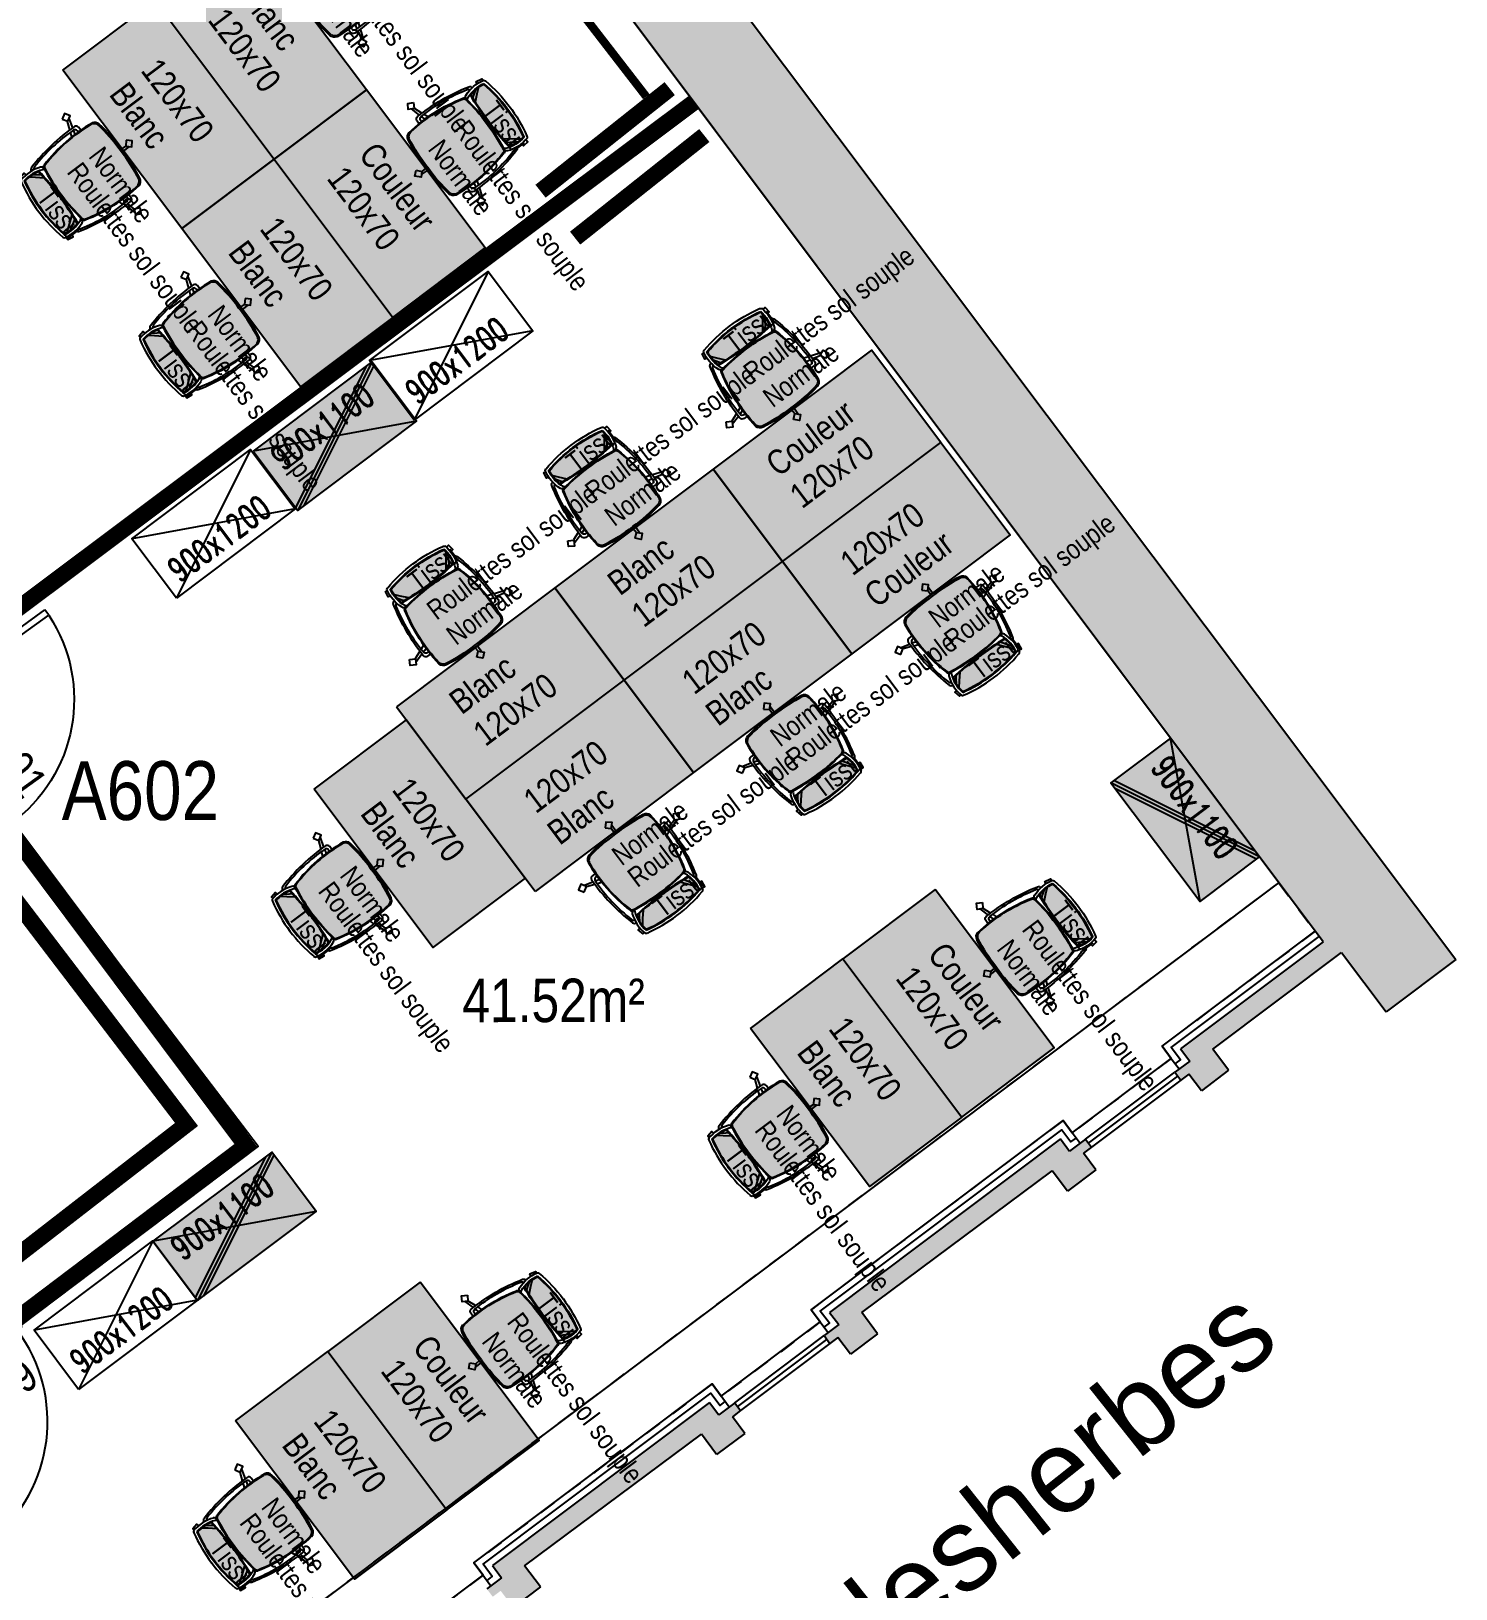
# Model space of a CAD drawing. Extents: x -28.5 to 23.1, y -8.3 to 57.2.
# Drawn here: x 5.88 to 14.52, y -0.54 to 8.9 of the extents above; entities that cross this region are included whole.
import ezdxf
from ezdxf.enums import TextEntityAlignment as Align

# ---------------------------------------------------------------- set-up
doc = ezdxf.new("R2010")
doc.units = 0
doc.header["$LTSCALE"] = 0.001
for name, pattern in [('CACHE', [0.375, 0.25, -0.125]), ('CONTINU', [0]), ('HIDDEN', [9.525, 6.35, -3.175])]:
    doc.linetypes.add(name, pattern=pattern)
for name, color, linetype in [('00-INF 180', 30, 'Continuous'), ('01-FAC_CHASSIS EXI', 4, 'Continuous'), ('01-STR_MACONNERIE_HACH', 252, 'Continuous'), ('02-ISOLATION', 6, 'ISOLATION'), ('A-Etiq_Mob', 7, 'Continuous'), ('A-Etiquettes', 7, 'Continuous'), ('A-legende', 7, 'Continuous'), ('A-MobilierAQ', 7, 'Continuous'), ('A-num pièce', 1, 'Continuous')]:
    doc.layers.add(name, color=color, linetype=linetype)
for name, color, linetype, true_color in [('A-cote', 7, 'Continuous', 0x425746), ('A-mobilier', 7, 'Continuous', 0x666666), ('A-MOQUETTE', 7, 'Continuous', 0xe5ecff), ('A-signalétique', 7, 'Continuous', 0x666666), ('A-vitré', 7, 'Continuous', 0x61becc), ('couleur siege', 1, 'Continuous', 0xff0000)]:
    doc.layers.add(name, color=color, linetype=linetype, true_color=true_color)
doc.layers.add('A-portes', color=7, linetype='Continuous', lineweight=25)
doc.styles.add('ARIAL', font='arial.ttf')
doc.styles.add('ROMAND', font='romand__.ttf', dxfattribs={"width": 0.7})
doc.styles.get("Standard").update_dxf_attribs({"font": 'ARIALN.TTF'})
doc.linetypes.add('ISOLATION', pattern='A,0.00254,-2.54,[134,ltypeshp.shx,S=2.54,R=0,X=-2.54,Y=0],-5.08,[134,ltypeshp.shx,S=2.54,R=180,X=2.54,Y=0],-2.54', length=10.16254)

# ---------------------------------------------------------------- blocks, each defined once
blk = doc.blocks.new('Poste127')
at = {"transparency": 33554582}
h = blk.add_hatch(color=256, dxfattribs=at)
h.dxf.hatch_style = 1
h.set_gradient(color1=(199, 200, 202), color2=(255, 246, 230), tint=1, name='CURVED')
h.paths.add_polyline_path([(0, 0.7), (0, 0), (1.2, 0), (1.2, 0.7)])
blk.add_lwpolyline([(0, 0.7), (0, 0), (1.2, 0), (1.2, 0.7)], close=True)
at = {"layer": 'A-Etiq_Mob'}
for tag, p in [('FINITION', (0.2839, 0.4213)), ('DIM', (0.2839, 0.1804))]:
    blk.add_attdef(tag, p, '', height=0.15, dxfattribs=at)
blk = doc.blocks.new('chaise')
at = {"layer": 'A-mobilier', "ltscale": 0.1, "true_color": 0xc7c8ca}
h = blk.add_hatch(color=9, dxfattribs=at)
h.dxf.hatch_style = 1
h.paths.add_polyline_path([(0.272, 0.456, 0.30076), (0.236, 0.489, 0.043342), (0.008, 0.509, 0.043342), (-0.219, 0.489, 0.300759), (-0.255, 0.456, 0.09791), (-0.223, 0.027, 0.292085), (-0.207, 0.013, 0.040929), (0.008, -0.005, 0.040929), (0.223, 0.013, 0.292085), (0.239, 0.027, 0.09791)])
h.paths.add_polyline_path([(0.159, -0.024, 0.015765), (0.008, -0.018, 0.016739), (-0.152, -0.025), (-0.19, -0.069), (-0.218, -0.103, 0.040824), (-0.213, -0.142, 0.054873), (0.008, -0.167, 0.054873), (0.23, -0.142, 0.02252), (0.233, -0.121), (0.219, -0.101)])
h.paths.add_polyline_path([(0.191, -0.026, 0.003373), (0.159, -0.024), (0.219, -0.101), (0.233, -0.121, 0.02535), (0.235, -0.097)])
h.paths.add_polyline_path([(0.226, -0.03, 0.0036), (0.191, -0.026), (0.235, -0.097, 0.0714)])
h.paths.add_polyline_path([(-0.152, -0.025, 0.003505), (-0.185, -0.027), (-0.196, -0.043), (-0.217, -0.075, 0.030269), (-0.218, -0.103), (-0.19, -0.069)])
h.paths.add_polyline_path([(-0.185, -0.027, 0.002494), (-0.209, -0.03, 0.048116), (-0.217, -0.075), (-0.196, -0.043)], flags=17)
at = {"layer": 'A-mobilier'}
for p, q in [((0.004, 0.509), (0.006, 0.543)), ((0.022, 0.558), (0.023, 0.509)), ((-0.374, 0.349), (-0.308, 0.33)), ((-0.308, 0.308), (-0.363, 0.33)), ((-0.292, 0.326), (-0.283, 0.323)), ((-0.262, 0.365), (-0.287, 0.365)), ((-0.263, 0.345), (-0.272, 0.345)), ((0.279, 0.365), (0.303, 0.365)), ((0.279, 0.345), (0.288, 0.345)), ((0.279, 0.31), (0.309, 0.317)), ((0.324, 0.32), (0.378, 0.334)), ((0.398, 0.325), (0.324, 0.298)), ((0.309, 0.293), (0.279, 0.282)), ((-0.242, -0.066), (-0.241, -0.066)), ((-0.19, -0.069), (-0.219, -0.105)), ((-0.217, -0.075), (-0.196, -0.043)), ((0.233, -0.121), (0.219, -0.101)), ((0.258, -0.066), (0.257, -0.066))]:
    blk.add_line(p, q, dxfattribs=at)
at = {"layer": 'A-mobilier', "linetype": 'HIDDEN'}
for p, q in [((-0.283, 0.323), (-0.263, 0.317)), ((-0.263, 0.29), (-0.293, 0.302)), ((-0.196, -0.043), (-0.185, -0.027)), ((-0.152, -0.025), (-0.19, -0.069)), ((0.219, -0.101), (0.159, -0.024)), ((0.191, -0.026), (0.235, -0.097))]:
    blk.add_line(p, q, dxfattribs=at)
at = {"layer": 'A-mobilier'}
for points in [[(-0.024, 0.57), (0.006, 0.543), (0.034, 0.572), (0.003, 0.6)], [(-0.398, 0.31), (-0.363, 0.331), (-0.383, 0.366), (-0.418, 0.345)], [(0.395, 0.371), (0.378, 0.334), (0.415, 0.317), (0.432, 0.354)]]:
    blk.add_lwpolyline(points, close=True, dxfattribs=at)
for points in [[(-0.243, -0.109), (-0.259, -0.113), (-0.25, -0.153), (-0.237, -0.15)], [(0.255, -0.145), (0.275, -0.147), (0.28, -0.107), (0.259, -0.105)]]:
    blk.add_lwpolyline(points, dxfattribs=at)
for centre, radius, start, end in [((0.845, 0.323), 1.108, 173.1278, 195.4958), ((0.845, 0.323), 1.103, 173.7387, 195.3268), ((-0.212, 0.445), 0.0447, 99.9272, 166.8835), ((-0.203, 0.434), 0.0495, 115.9014, 169.3298), ((-0.019, -0.687), 1.184, 88.7046, 100.0235), ((0.008, -0.811), 1.32, 90, 99.927), ((0.008, -0.811), 1.32, 80.073, 90), ((0.035, -0.687), 1.184, 79.9765, 91.2954), ((-0.829, 0.323), 1.103, 344.6732, 6.2613), ((0.228, 0.445), 0.0447, 13.1165, 80.0728), ((-0.829, 0.323), 1.108, 344.5042, 6.8722), ((0.219, 0.434), 0.0495, 10.6702, 64.0986), ((1.039, 0.304), 1.347, 178.2197, 195.2822), ((-0.287, 0.345), 0.02, 90, 178.2197), ((0.842, 0.272), 1.135, 177.2781, 195.5028), ((-0.272, 0.325), 0.02, 90, 177.2781), ((-0.826, 0.272), 1.135, 344.4972, 2.7219), ((-1.023, 0.304), 1.347, 344.7178, 1.7803), ((0.288, 0.325), 0.02, 2.7219, 90), ((0.303, 0.345), 0.02, 1.7803, 90), ((-0.207, -0.008), 0.02, 80.7555, 159.0187), ((-0.204, 0.032), 0.02, 195.4958, 260.6251), ((0.02, -0.095), 0.243, 156.8702, 192.2258), ((-0.2, 0.037), 0.02, 195.3268, 260.7665), ((0.008, 1.315), 1.32, 260.6251, 270), ((-0.186, -0.008), 0.02, 114.7785, 159.0187), ((0.008, 1.315), 1.315, 260.7665, 270), ((0.008, 1.315), 1.315, 270, 279.2335), ((0.008, 1.315), 1.32, 270, 279.3749), ((0.202, -0.008), 0.02, 20.9813, 65.2215), ((0.216, 0.037), 0.02, 279.2335, 344.6732), ((0.223, -0.008), 0.02, 20.9813, 99.2445), ((-0.003, -0.095), 0.243, 347.7742, 23.1298), ((0.22, 0.032), 0.02, 279.3749, 344.5042), ((-0.241, -0.046), 0.02, 195.2822, 270), ((-0.233, -0.026), 0.02, 195.5028, 252.7294), ((0.02, -0.095), 0.263, 159.0187, 193.9621), ((0.02, -0.095), 0.238, 164.1556, 191.4603), ((0.031, -2.412), 2.399, 90.5363, 95.8288), ((0.031, -2.412), 2.394, 90.5374, 95.7482), ((-0.014, -2.412), 2.399, 84.1712, 89.4637), ((-0.014, -2.412), 2.394, 84.2518, 89.4626), ((-0.003, -0.095), 0.238, 348.5397, 15.8444), ((-0.003, -0.095), 0.263, 346.0379, 20.9813), ((0.249, -0.026), 0.02, 287.2706, 344.4972), ((0.257, -0.046), 0.02, 270, 344.7178), ((-0.22, -0.145), 0.02, 218.589, 257.0335), ((0.01, 0.853), 1.044, 257.0335, 269.9004), ((0.01, 0.853), 1.024, 257.1546, 269.8984), ((0.01, 0.853), 1.019, 257.3346, 269.8979), ((0.006, 0.853), 1.019, 270.1021, 282.6654), ((0.006, 0.853), 1.024, 270.1016, 282.8454), ((0.006, 0.853), 1.044, 270.0996, 282.9665), ((0.236, -0.145), 0.02, 282.9665, 321.411)]:
    blk.add_arc(centre, radius, start, end, dxfattribs=at)
blk = doc.blocks.new('SiègeT1')
at = {"layer": 'couleur siege', "true_color": 0x8a6689}
for points in [[(-0.1936, 0.2235), (-0.0769, 0.2096), (0.0385, 0.2124), (0.1553, 0.2166), (0.1984, 0.2222), (0.2025, 0.2444), (0.2039, 0.282), (0.2012, 0.321), (0.1233, 0.3376), (0.0385, 0.3432), (-0.0227, 0.3446), (-0.0977, 0.3376), (-0.1492, 0.3307), (-0.1964, 0.3223), (-0.202, 0.3001), (-0.2006, 0.2653)], [(-0.2076, -0.2358), (-0.225, -0.2195), (-0.2335, -0.1968), (-0.2363, -0.14), (-0.2381, -0.076), (-0.2337, -0.0116), (-0.2278, 0.0448), (-0.218, 0.1023), (-0.2107, 0.1321), (-0.2013, 0.169), (-0.1966, 0.1769), (-0.184, 0.18), (-0.1205, 0.1883), (-0.0494, 0.1934), (0.0091, 0.1953), (0.0767, 0.1926), (0.1322, 0.1879), (0.1685, 0.1829), (0.1909, 0.1794), (0.1994, 0.1771), (0.2037, 0.1728), (0.2071, 0.1636), (0.2187, 0.1148), (0.2315, 0.0452), (0.2373, -0.0047), (0.2408, -0.0627), (0.2412, -0.1049), (0.2396, -0.159), (0.2364, -0.1973), (0.2345, -0.2097), (0.2289, -0.2196), (0.2221, -0.2289), (0.2135, -0.2344), (0.2067, -0.2363), (0.1752, -0.2419), (0.1139, -0.248), (0.0509, -0.2511), (-0.0505, -0.2518), (-0.1259, -0.2474), (-0.1911, -0.2375)]]:
    blk.add_hatch(color=8, dxfattribs=at).paths.add_polyline_path(points)
at = {"extrusion": (0, 0, -1), "xscale": 0.8999999999999986, "yscale": 0.8999999999999986, "zscale": -0.9, "rotation": 180}
blk.add_blockref('chaise', (0.0055, 0.195), dxfattribs=at)
at = {"layer": 'A-Etiq_Mob', "style": 'ROMAND', "width": 0.7}
for tag, p in [('FINITION', (-0.0791, 0.1775)), ('PIETEMENT', (-0.0914, -0.031)), ('ASSISE', (-0.0883, -0.2242)), ('COULEUR', (-0.1036, -0.4236))]:
    blk.add_attdef(tag, p, '', height=0.15, dxfattribs=at)
blk = doc.blocks.new('Poste127Couleur')
at = {"transparency": 33554582}
h = blk.add_hatch(color=256, dxfattribs=at)
h.dxf.hatch_style = 1
h.set_gradient(color1=(169, 83, 160), color2=(255, 246, 230), tint=1, name='CURVED')
h.paths.add_polyline_path([(0, 0.7029), (0, 0.0029), (1.2, 0.0029), (1.2, 0.7029)])
blk.add_lwpolyline([(0, 0.7), (0, 0), (1.2, 0), (1.2, 0.7)], close=True)
at = {"layer": 'A-Etiq_Mob'}
for tag, p in [('STRATIFIE', (0.2839, 0.4213)), ('DIM', (0.2839, 0.1804))]:
    blk.add_attdef(tag, p, '', height=0.15, dxfattribs=at)
blk = doc.blocks.new('Xref-R6-2018-11')
at = {"layer": '01-STR_MACONNERIE_HACH'}
h = blk.add_hatch(color=256, dxfattribs=at)
h.dxf.hatch_style = 1
h.paths.add_polyline_path([(-9.8643, 5.7706), (-9.7536, 5.7699), (-9.753, 5.8594), (-9.8075, 5.8598), (-9.8067, 5.9869), (-9.9482, 5.9878), (-9.9493, 5.8062), (-10.9104, 5.8123), (-10.9092, 5.994), (-11.0507, 5.9949), (-11.0516, 5.8677), (-11.106, 5.8681), (-11.1066, 5.7786), (-10.9959, 5.7778), (-10.9969, 5.6239), (-9.8653, 5.6166)])
h.paths.add_polyline_path([(-6.9147, 5.7517), (-6.804, 5.751), (-6.8034, 5.8406), (-6.8578, 5.8409), (-6.857, 5.9681), (-6.9985, 5.969), (-6.9997, 5.7873), (-8.6097, 5.7976), (-8.6086, 5.9793), (-8.7501, 5.9802), (-8.7509, 5.853), (-8.8053, 5.8534), (-8.8059, 5.7638), (-8.6952, 5.7631), (-8.6962, 5.6092), (-6.9156, 5.5978)])
h.paths.add_polyline_path([(-3.9659, 5.7329), (-3.8552, 5.7322), (-3.8546, 5.8217), (-3.9091, 5.822), (-3.9083, 5.9492), (-4.0498, 5.9501), (-4.0509, 5.7684), (-5.6601, 5.7787), (-5.6589, 5.9604), (-5.8004, 5.9613), (-5.8012, 5.8342), (-5.8557, 5.8345), (-5.8562, 5.745), (-5.7455, 5.7443), (-5.7465, 5.5903), (-3.9669, 5.5789)])
h.paths.add_polyline_path([(-1.6482, 5.7181), (-1.5375, 5.7174), (-1.5369, 5.8069), (-1.5914, 5.8072), (-1.5906, 5.9344), (-1.7321, 5.9353), (-1.7332, 5.7536), (-2.7113, 5.7599), (-2.7101, 5.9415), (-2.8516, 5.9424), (-2.8524, 5.8153), (-2.9069, 5.8156), (-2.9075, 5.7261), (-2.7968, 5.7254), (-2.7977, 5.5714), (-1.6492, 5.5641)])
h.paths.add_polyline_path([(9.2888, 6.0529), (16.4345, -3.4859), (15.5709, -4.1345), (15.6266, -4.2087), (15.5373, -4.2758), (15.5733, -4.3238), (15.6214, -4.2877), (15.6971, -4.3885), (15.8624, -4.2644), (15.7658, -4.1358), (16.5463, -3.5497), (16.8176, -3.9109), (17.2396, -3.5939), (16.9954, -3.2687), (9.4522, 6.7755), (8.1868, 5.8175), (8.0942, 5.9399), (7.9095, 5.8001), (7.9901, 5.6937), (7.8811, 5.6092), (7.9802, 5.4784), (8.1947, 5.6446), (8.3968, 5.3776)])
h.paths.add_polyline_path([(14.7939, -4.8738), (14.8866, -4.9972), (15.0583, -4.8682), (14.9826, -4.7674), (15.0321, -4.7303), (14.996, -4.6823), (14.899, -4.7552), (14.8432, -4.6809), (13.4437, -5.732), (13.4995, -5.8062), (13.4101, -5.8733), (13.4461, -5.9213), (13.4943, -5.8852), (13.57, -5.986), (13.7352, -5.8619), (13.6386, -5.7333)])
h.paths.add_polyline_path([(12.9312, -6.4657), (12.8555, -6.3649), (12.9049, -6.3278), (12.8689, -6.2798), (12.7718, -6.3527), (12.7161, -6.2784), (11.3999, -7.2668), (11.4557, -7.3411), (11.3663, -7.4082), (11.4024, -7.4562), (11.4505, -7.42), (11.5262, -7.5208), (11.6914, -7.3968), (11.5949, -7.2682), (12.6668, -6.4713), (12.7594, -6.5947)])
h.paths.add_polyline_path([(10.8117, -7.8998), (10.8611, -7.8626), (10.8251, -7.8147), (10.728, -7.8875), (10.6723, -7.8133), (9.4127, -8.7592), (9.4685, -8.8335), (9.3791, -8.9006), (9.4151, -8.9486), (9.4633, -8.9124), (9.539, -9.0132), (9.7042, -8.8891), (9.6077, -8.7606), (10.623, -8.0062), (10.7157, -8.1296), (10.8874, -8.0006)])
h.paths.add_polyline_path([(8.8245, -9.3922), (8.8739, -9.355), (8.8379, -9.3071), (8.7408, -9.3799), (8.6851, -9.3057), (7.4576, -10.2275), (7.5133, -10.3018), (7.424, -10.3689), (7.46, -10.4169), (7.5081, -10.3807), (7.5839, -10.4815), (7.7491, -10.3575), (7.6525, -10.2289), (8.6358, -9.4986), (8.7285, -9.6219), (8.9002, -9.493)])
h.paths.add_polyline_path([(6.8693, -10.8605), (6.9188, -10.8233), (6.8827, -10.7754), (6.7857, -10.8482), (6.7299, -10.774), (5.909, -11.3905), (5.9648, -11.4647), (5.8754, -11.5319), (5.9115, -11.5798), (5.9596, -11.5437), (6.0353, -11.6445), (6.2005, -11.5204), (6.104, -11.3918), (6.6806, -10.9669), (6.7733, -11.0903), (6.945, -10.9613)])
h.paths.add_polyline_path([(5.3208, -12.0234), (5.3702, -11.9863), (5.3342, -11.9383), (5.2372, -12.0112), (5.1814, -11.9369), (4.7519, -12.2595), (4.3293, -12.2541), (4.3287, -12.3016), (4.2169, -12.3002), (4.2161, -12.3602), (4.2763, -12.3609), (4.2747, -12.487), (4.4814, -12.4896), (4.4834, -12.3288), (4.8607, -12.3337), (5.1321, -12.1298), (5.2248, -12.2532), (5.3965, -12.1242)])
h.paths.add_polyline_path([(3.4775, -12.3507), (3.5393, -12.3515), (3.5401, -12.2915), (3.4188, -12.29), (3.4194, -12.2425), (2.2915, -12.2281), (2.2909, -12.2756), (2.1791, -12.2742), (2.1784, -12.3342), (2.2386, -12.3349), (2.237, -12.461), (2.4436, -12.4636), (2.4456, -12.3028), (3.2631, -12.3198), (3.2612, -12.4741), (3.4759, -12.4768)])
h.paths.add_polyline_path([(1.3816, -12.2165), (-0.924, -12.1871), (-0.9246, -12.2346), (-1.0364, -12.2331), (-1.0372, -12.2931), (-0.977, -12.2939), (-0.9786, -12.42), (-0.772, -12.4226), (-0.7699, -12.2618), (1.2254, -12.2938), (1.2234, -12.4481), (1.4381, -12.4508), (1.4397, -12.3247), (1.5016, -12.3255), (1.5023, -12.2655), (1.381, -12.264)])
h.paths.add_polyline_path([(-1.7132, -12.2245), (-1.8346, -12.223), (-1.834, -12.1755), (-3.2263, -12.1577), (-3.2269, -12.2052), (-3.3387, -12.2038), (-3.3394, -12.2638), (-3.2793, -12.2645), (-3.2809, -12.3906), (-3.0742, -12.3932), (-3.0722, -12.2324), (-1.9902, -12.2528), (-1.9922, -12.407), (-1.7774, -12.4098), (-1.7758, -12.2837), (-1.714, -12.2845)])
h.paths.add_polyline_path([(-4.0155, -12.1951), (-4.1368, -12.1936), (-4.1362, -12.1461), (-6.2346, -12.1193), (-6.2352, -12.1668), (-6.347, -12.1654), (-6.3477, -12.2254), (-6.2875, -12.2261), (-6.2892, -12.3522), (-6.0825, -12.3549), (-6.0805, -12.1941), (-4.2925, -12.2234), (-4.2944, -12.3777), (-4.0797, -12.3804), (-4.0781, -12.2543), (-4.0163, -12.2551)])
h.paths.add_polyline_path([(-7.1445, -12.1077), (-9.19, -12.0816), (-9.1906, -12.1291), (-9.3024, -12.1277), (-9.3032, -12.1877), (-9.243, -12.1884), (-9.2446, -12.3145), (-9.038, -12.3171), (-9.0359, -12.1564), (-7.3008, -12.185), (-7.3027, -12.3393), (-7.088, -12.342), (-7.0864, -12.216), (-7.0245, -12.2167), (-7.0238, -12.1567), (-7.1451, -12.1552)])
h.paths.add_polyline_path([(-10.0418, -12.1782), (-9.98, -12.179), (-9.9792, -12.119), (-10.1006, -12.1175), (-10.1, -12.07), (-11.5038, -12.0521), (-11.5044, -12.0996), (-11.6161, -12.0982), (-11.6169, -12.1582), (-11.5567, -12.1589), (-11.5583, -12.285), (-11.3517, -12.2876), (-11.3496, -12.1268), (-10.2562, -12.1473), (-10.2582, -12.3016), (-10.0434, -12.3043)])
h.paths.add_polyline_path([(2.6936, 4.7692), (2.8486, 4.8773), (2.0933, 5.9491), (0.4835, 5.9594), (0.4822, 5.7394), (-0.3936, 5.745), (-0.3924, 5.9267), (-0.5339, 5.9276), (-0.5347, 5.8005), (-0.5892, 5.8008), (-0.5898, 5.7113), (-0.4791, 5.7106), (-0.48, 5.5566), (0.6701, 5.5493), (0.6714, 5.7693), (1.9949, 5.7608)])
h.paths.add_polyline_path([(3.7184, 3.643), (3.5639, 3.5342), (4.011, 2.8998), (4.6629, 2.8061), (4.6629, 2.8077), (4.9461, 2.7655), (5.6911, 3.3294), (5.5121, 3.5658), (5.7804, 3.7737), (5.6799, 3.9034), (5.6056, 3.8458), (5.5045, 3.9794), (5.3103, 3.8324), (5.4029, 3.7101), (4.4904, 3.0193), (4.1189, 3.0748)])
h.paths.add_polyline_path([(-13.0354, -4.4062), (-13.5351, -4.4062), (-13.5351, -3.4062), (-13.0165, -3.4062), (-12.8476, 5.6357), (-12.166, 5.6314), (-12.165, 5.7853), (-12.0543, 5.7846), (-12.0537, 5.8741), (-12.1082, 5.8745), (-12.1074, 6.0016), (-12.2489, 6.0025), (-12.25, 5.8209), (-13.4315, 5.8284), (-13.7663, -12.1025), (-12.5699, -12.1178), (-12.5719, -12.2721), (-12.3571, -12.2748), (-12.3555, -12.1487), (-12.2937, -12.1495), (-12.2929, -12.0895), (-12.4143, -12.088), (-12.4137, -12.0405), (-13.1775, -12.0308), (-13.0356, -4.4288)])
h.paths.add_polyline_path([(-13.5351, -4.4062), (-13.5351, -3.4062)], flags=16)
for p, q in [((9.4522, 6.7755), (16.9954, -3.2687)), ((16.4345, -3.4859), (9.2888, 6.0529)), ((16.9954, -3.2687), (17.2396, -3.5939)), ((16.4345, -3.4859), (15.5709, -4.1345)), ((15.7658, -4.1358), (16.5463, -3.5497)), ((16.5463, -3.5497), (16.8176, -3.9109)), ((17.2396, -3.5939), (16.8176, -3.9109)), ((15.8624, -4.2644), (15.7658, -4.1358)), ((15.6266, -4.2087), (15.5373, -4.2758)), ((15.6214, -4.2877), (15.5733, -4.3238)), ((15.8624, -4.2644), (15.6971, -4.3885)), ((14.8432, -4.6809), (13.4437, -5.732)), ((14.996, -4.6823), (14.899, -4.7552)), ((15.0321, -4.7303), (14.9826, -4.7674)), ((15.0583, -4.8682), (14.8866, -4.9972)), ((13.4995, -5.8062), (13.4101, -5.8733)), ((13.4943, -5.8852), (13.4461, -5.9213)), ((13.7352, -5.8619), (13.57, -5.986)), ((12.7161, -6.2784), (11.3999, -7.2668)), ((12.8689, -6.2798), (12.7718, -6.3527)), ((12.9049, -6.3278), (12.8555, -6.3649)), ((12.9312, -6.4657), (12.7594, -6.5947)), ((11.4557, -7.3411), (11.3663, -7.4082)), ((11.6914, -7.3968), (11.5262, -7.5208))]:
    blk.add_line(p, q)
for points in [[(15.5709, -4.1345), (15.6266, -4.2087)], [(15.5373, -4.2758), (15.5733, -4.3238)], [(15.6971, -4.3885), (15.6214, -4.2877)], [(14.8432, -4.6809), (14.899, -4.7552)], [(14.996, -4.6823), (15.0321, -4.7303)], [(15.0583, -4.8682), (14.9826, -4.7674)], [(13.6386, -5.7333), (14.7939, -4.8738)], [(14.8866, -4.9972), (14.7939, -4.8738)], [(13.4437, -5.732), (13.4995, -5.8062)], [(13.7352, -5.8619), (13.6386, -5.7333)], [(13.4101, -5.8733), (13.4461, -5.9213)], [(13.57, -5.986), (13.4943, -5.8852)], [(12.7161, -6.2784), (12.7718, -6.3527)], [(12.8689, -6.2798), (12.9049, -6.3278)], [(12.9312, -6.4657), (12.8555, -6.3649)], [(11.5949, -7.2682), (12.6668, -6.4713)], [(12.7594, -6.5947), (12.6668, -6.4713)], [(11.3999, -7.2668), (11.4557, -7.3411)], [(11.6914, -7.3968), (11.5949, -7.2682)]]:
    blk.add_lwpolyline(points)
at = {"layer": '00-INF 180', "linetype": 'CACHE', "ltscale": 0.5}
blk.add_lwpolyline([(4.6051, -11.8102), (16.1662, -3.1279), (16.3865, -3.4219), (15.4589, -4.1185), (15.5146, -4.1928), (14.9149, -4.6432), (14.8592, -4.5689), (13.3317, -5.716), (13.3875, -5.7903), (12.7877, -6.2407), (12.732, -6.1664), (11.2879, -7.2509), (11.3437, -7.3252), (10.744, -7.7755)], dxfattribs=at)
at = {"layer": '01-FAC_CHASSIS EXI', "linetype": 'CONTINU'}
for p, q in [((15.014, -4.7063), (15.5553, -4.2998)), ((12.8869, -6.3038), (13.4281, -5.8973))]:
    blk.add_line(p, q, dxfattribs=at)
at = {"layer": '01-FAC_CHASSIS EXI'}
for points in [[(14.996, -4.6823), (15.5373, -4.2758)], [(15.5733, -4.3238), (15.0321, -4.7303)], [(12.8689, -6.2798), (13.4101, -5.8733)], [(13.4461, -5.9213), (12.9049, -6.3278)]]:
    blk.add_lwpolyline(points, dxfattribs=at)
at = {"layer": '02-ISOLATION'}
blk.add_lwpolyline([(10.744, -7.7755), (11.3437, -7.3252), (11.2879, -7.2509), (12.732, -6.1664), (12.7877, -6.2407), (13.3875, -5.7903), (13.3317, -5.716), (14.8592, -4.5689), (14.9149, -4.6432), (15.5146, -4.1928), (15.4589, -4.1185), (16.3864, -3.4219)], dxfattribs=at)
at = {"layer": '02-ISOLATION', "linetype": 'ISOLATION', "ltscale": 0.004}
for points in [[(15.5386, -4.2248), (15.5706, -4.2008), (15.5149, -4.1265), (16.4104, -3.4539)], [(13.4115, -5.8223), (13.4435, -5.7983), (13.3877, -5.724), (14.8512, -4.6249), (14.907, -4.6992), (14.9389, -4.6752)], [(11.3677, -7.3571), (11.3997, -7.3331), (11.3439, -7.2589), (12.724, -6.2224), (12.7798, -6.2967), (12.8118, -6.2727)]]:
    blk.add_lwpolyline(points, dxfattribs=at)
at = {"layer": '02-ISOLATION', "linetype": 'CONTINU'}
for points in [[(15.5069, -4.1825), (15.5627, -4.2568)], [(14.9072, -4.6329), (14.963, -4.7071)], [(13.3797, -5.78), (13.4355, -5.8543)], [(12.78, -6.2304), (12.8358, -6.3046)], [(11.336, -7.3149), (11.3917, -7.3891)]]:
    blk.add_lwpolyline(points, dxfattribs=at)
at = {"style": 'ARIAL'}
blk.add_text('Côté Boulevard Malesherbes', height=0.5, rotation=38.44293, dxfattribs=at).set_placement((9.1355, -11.5322))
blk = doc.blocks.new('armoire90Réhausse')
at = {"true_color": 0xfdedc9}
h = blk.add_hatch(color=254, dxfattribs=at)
h.dxf.hatch_style = 1
h.paths.add_polyline_path([(0, 0.45), (0, 0), (0.9, 0), (0.9, 0.45)])
blk.add_lwpolyline([(0, 0.45), (0, 0), (0.9, 0), (0.9, 0.45)], close=True)
for points in [[(0.9, 0), (0, 0.45)], [(0.9, 0.45), (0, 0)], [(0.8553, 0.45), (0, 0.0224)], [(0.9, 0.4276), (0.0447, 0)]]:
    blk.add_lwpolyline(points)
at = {"layer": 'A-Etiq_Mob', "style": 'ROMAND', "width": 0.7}
for tag, p in [('DIMENSION', (0.0684, 0.2418)), ('FINITION', (0.0684, 0.0013)), ('PORTES', (0.0684, -0.2391))]:
    blk.add_attdef(tag, p, '', height=0.15, dxfattribs=at)
blk = doc.blocks.new('armoire90')
blk.add_lwpolyline([(0, 0.45), (0, 0), (0.9, 0), (0.9, 0.45)], close=True)
for points in [[(0.9, 0), (0, 0.45)], [(0.9, 0.45), (0, 0)]]:
    blk.add_lwpolyline(points)
at = {"layer": 'A-Etiq_Mob', "style": 'ROMAND', "width": 0.7}
for tag, p in [('DIMENSION', (0.0684, 0.2418)), ('FINITION', (0.0684, 0.0013)), ('PORTES', (0.0684, -0.2391))]:
    blk.add_attdef(tag, p, '', height=0.15, dxfattribs=at)
blk = doc.blocks.new('P_93100')
for p, q in [((0.425, 0.93), (0.465, 0.93)), ((0.425, 0), (0.425, 0.93)), ((0.465, 0), (0.465, 0.93)), ((-0.5, -0.1), (-0.5, 0)), ((-0.5, 0), (-0.465, 0)), ((-0.465, 0), (-0.465, -0.04)), ((0.425, 0), (0.465, 0)), ((0.465, 0), (0.465, -0.04)), ((0.5, 0), (0.465, 0)), ((0.5, -0.1), (0.5, 0)), ((-0.465, -0.04), (-0.45, -0.04)), ((-0.45, -0.04), (-0.45, -0.1)), ((0.465, -0.04), (0.45, -0.04)), ((0.45, -0.04), (0.45, -0.1)), ((-0.45, -0.1), (-0.5, -0.1)), ((0.45, -0.1), (0.5, -0.1))]:
    blk.add_line(p, q)
blk.add_arc((0.465, 0), 0.9309, 92.46282, 180)
at = {"ltscale": 6}
blk.add_attdef('N°', (-0.3934, 0.1452), '', height=0.1992, dxfattribs=at)
at = {"layer": 'A-Etiquettes', "ltscale": 6}
for tag, p in [('NATURE/DIM', (-0.3934, -0.1104)), ('FINITION', (-0.3934, -0.366)), ('FERMETURE', (-0.3934, -0.6217)), ('FP:', (-0.3934, -0.8773))]:
    blk.add_attdef(tag, p, '', height=0.1992, dxfattribs=at)

msp = doc.modelspace()

# ---------------------------------------------------------------- linework, layer by layer
at = {"ltscale": 0.01}
msp.add_lwpolyline([(-15.8935, -4.7143), (1.8807, -4.9411), (13.4417, 3.7412), (6.8475, 12.544), (5.9502, 11.8647), (5.7194, 12.182), (5.6574, 12.134), (5.4524, 12.3986), (2.8993, 10.4202), (3.0788, 10.183), (3.015, 10.1347), (3.2518, 9.822), (2.5348, 9.2793), (1.8404, 9.3789), (1.84, 9.2222), (1.0225, 9.3406), (0.5766, 9.9734), (0.3454, 9.8104), (-0.7548, 11.3717)], dxfattribs=at)
at = {"layer": 'A-Etiquettes', "color": 82, "true_color": 0x4cdb0f, "const_width": 0.1}
for points in [[(8.9677, 7.9332), (9.7507, 8.5553)], [(9.1773, 7.6489), (9.9603, 8.271)]]:
    msp.add_lwpolyline(points, dxfattribs=at)
at = {"layer": 'A-legende', "color": 205, "linetype": 'CACHE', "ltscale": 1000, "true_color": 0x8546b9, "const_width": 0.05}
msp.add_lwpolyline([(6.5977, 12.4022), (9.6085, 8.5066)], dxfattribs=at)
at = {"layer": 'A-MOQUETTE', "ltscale": 0.01}
for points in [[(8.0196, -0.9064), (8.6193, -0.456), (8.5635, -0.3818), (10.0076, 0.7027), (10.0634, 0.6285), (10.6631, 1.0788), (10.6073, 1.1531), (12.1348, 2.3002), (12.1905, 2.226), (12.7902, 2.6763), (12.7345, 2.7506), (13.662, 3.4472), (6.6123, 12.858)], [(2.4142, 9.6796), (2.4142, 8.5475), (5.2726, 4.76), (5.2722, 4.7442), (7.2553, 2.1441), (3.1392, -0.9611)]]:
    msp.add_lwpolyline(points, dxfattribs=at)
at = {"layer": 'A-signalétique', "color": 1, "linetype": 'CACHE', "ltscale": 2000, "true_color": 0xff0000, "const_width": 0.1}
msp.add_lwpolyline([(2.1933, 8.3448), (6.8221, 2.276), (3.0654, -0.636), (-10.9458, -0.636)], dxfattribs=at)
at = {"layer": 'A-vitré', "const_width": 0.1}
for points in [[(5.0783, 4.8624), (9.8986, 8.4734)], [(5.7902, 1.095), (7.182, 2.1474), (5.749, 4.065)]]:
    msp.add_lwpolyline(points, dxfattribs=at)

# ---------------------------------------------------------------- block references
at = {"ltscale": 0.01}
msp.add_blockref('Xref-R6-2018-11', (-2.7244, 6.8691), dxfattribs=at)
at = {"layer": 'A-mobilier'}
ref = msp.add_blockref('SiègeT1', (7.7634, 9.1894), dxfattribs=dict(at, rotation=306.9064557659437))
ref.add_attrib('FINITION', 'Tissu', dxfattribs={"layer": 'A-Etiq_Mob', "height": 0.12, "rotation": 306.90646}).set_placement((7.8578, 9.3593), align=Align.BOTTOM_LEFT)
ref.add_attrib('ASSISE', 'Normale', dxfattribs={"layer": 'A-Etiq_Mob', "height": 0.12, "rotation": 306.90646}).set_placement((7.5311, 9.1254), align=Align.BOTTOM_LEFT)
ref.add_attrib('PIETEMENT', 'Roulettes sol souple', dxfattribs={"layer": 'A-Etiq_Mob', "height": 0.12, "rotation": 306.90646}).set_placement((7.6837, 9.2439), align=Align.BOTTOM_LEFT)
at = {"layer": 'A-mobilier', "ltscale": 0.1}
ref = msp.add_blockref('Poste127', (6.632, 9.0878), dxfattribs=dict(at, rotation=306.9064557659437))
ref.add_attrib('STRATIFIE', 'Blanc', (7.1394, 9.1138), dxfattribs={"layer": 'A-Etiq_Mob', "ltscale": 0.1, "height": 0.15, "rotation": 306.90646})
ref.add_attrib('DIM', '120x70', (6.9467, 8.9691), dxfattribs={"layer": 'A-Etiq_Mob', "ltscale": 0.1, "height": 0.15, "rotation": 306.90646})
ref = msp.add_blockref('Poste127', (6.632, 9.0878), dxfattribs=dict(at, xscale=-1, rotation=126.9064557659437))
ref.add_attrib('STRATIFIE', 'Blanc', (6.3476, 8.5192), dxfattribs={"layer": 'A-Etiq_Mob', "ltscale": 0.1, "height": 0.15, "rotation": 306.90646})
ref.add_attrib('DIM', '120x70', (6.5399, 8.6636), dxfattribs={"layer": 'A-Etiq_Mob', "ltscale": 0.1, "height": 0.15, "rotation": 306.90646})
at = {"layer": 'A-mobilier'}
ref = msp.add_blockref('SiègeT1', (8.484, 8.2299), dxfattribs=dict(at, rotation=306.9064557659437))
ref.add_attrib('FINITION', 'Tissu', dxfattribs={"layer": 'A-Etiq_Mob', "height": 0.12, "rotation": 306.90646}).set_placement((8.5784, 8.3997), align=Align.BOTTOM_LEFT)
ref.add_attrib('ASSISE', 'Normale', dxfattribs={"layer": 'A-Etiq_Mob', "height": 0.12, "rotation": 306.90646}).set_placement((8.2517, 8.1658), align=Align.BOTTOM_LEFT)
ref.add_attrib('PIETEMENT', 'Roulettes sol souple', dxfattribs={"layer": 'A-Etiq_Mob', "height": 0.12, "rotation": 306.90646}).set_placement((8.4044, 8.2843), align=Align.BOTTOM_LEFT)
ref = msp.add_blockref('SiègeT1', (6.219, 8.0296), dxfattribs=dict(at, xscale=-1, rotation=126.9064557659437))
ref.add_attrib('FINITION', 'Tissu', dxfattribs={"layer": 'A-Etiq_Mob', "height": 0.12, "rotation": 306.90646}).set_placement((5.8788, 7.873), align=Align.BOTTOM_LEFT)
ref.add_attrib('ASSISE', 'Normale', dxfattribs={"layer": 'A-Etiq_Mob', "height": 0.12, "rotation": 306.90646}).set_placement((6.1945, 8.1216), align=Align.BOTTOM_LEFT)
ref.add_attrib('PIETEMENT', 'Roulettes sol souple', dxfattribs={"layer": 'A-Etiq_Mob', "height": 0.12, "rotation": 306.90646}).set_placement((6.0632, 8.0268), align=Align.BOTTOM_LEFT)
at = {"layer": 'A-mobilier', "ltscale": 0.1}
for p, rotation in [((7.3526, 8.1282), 306.9064557659437), ((10.4337, 5.6894), 36.90645576594371), ((10.7997, 3.279), 306.9064557659437), ((7.6783, 0.8994), 306.9064557659437)]:
    msp.add_blockref('Poste127Couleur', p, dxfattribs=dict(at, rotation=rotation)).add_auto_attribs({'STRATIFIE': 'Couleur', 'DIM': '120x70'})
ref = msp.add_blockref('Poste127', (7.3526, 8.1282), dxfattribs=dict(at, xscale=-1, rotation=126.9064557659437))
ref.add_attrib('STRATIFIE', 'Blanc', (7.0682, 7.5596), dxfattribs={"layer": 'A-Etiq_Mob', "ltscale": 0.1, "height": 0.15, "rotation": 306.90646})
ref.add_attrib('DIM', '120x70', (7.2605, 7.704), dxfattribs={"layer": 'A-Etiq_Mob', "ltscale": 0.1, "height": 0.15, "rotation": 306.90646})
at = {"layer": 'A-mobilier'}
ref = msp.add_blockref('SiègeT1', (6.9396, 7.0701), dxfattribs=dict(at, xscale=-1, rotation=126.9064557659437))
ref.add_attrib('FINITION', 'Tissu', dxfattribs={"layer": 'A-Etiq_Mob', "height": 0.12, "rotation": 306.90646}).set_placement((6.5994, 6.9135), align=Align.BOTTOM_LEFT)
ref.add_attrib('ASSISE', 'Normale', dxfattribs={"layer": 'A-Etiq_Mob', "height": 0.12, "rotation": 306.90646}).set_placement((6.9151, 7.1621), align=Align.BOTTOM_LEFT)
ref.add_attrib('PIETEMENT', 'Roulettes sol souple', dxfattribs={"layer": 'A-Etiq_Mob', "height": 0.12, "rotation": 306.90646}).set_placement((6.7838, 7.0673), align=Align.BOTTOM_LEFT)
ref = msp.add_blockref('SiègeT1', (10.3321, 6.8208), dxfattribs=dict(at, rotation=36.90645576594371))
ref.add_attrib('FINITION', 'Tissu', dxfattribs={"layer": 'A-Etiq_Mob', "height": 0.12, "rotation": 36.90646}).set_placement((10.1622, 6.9152), align=Align.BOTTOM_LEFT)
ref.add_attrib('ASSISE', 'Normale', dxfattribs={"layer": 'A-Etiq_Mob', "height": 0.12, "rotation": 36.90646}).set_placement((10.3961, 6.5884), align=Align.BOTTOM_LEFT)
ref.add_attrib('PIETEMENT', 'Roulettes sol souple', dxfattribs={"layer": 'A-Etiq_Mob', "height": 0.12, "rotation": 36.90646}).set_placement((10.2777, 6.7411), align=Align.BOTTOM_LEFT)
ref = msp.add_blockref('SiègeT1', (9.3725, 6.1002), dxfattribs=dict(at, rotation=36.90645576594365))
ref.add_attrib('FINITION', 'Tissu', dxfattribs={"layer": 'A-Etiq_Mob', "height": 0.12, "rotation": 36.90646}).set_placement((9.2027, 6.1946), align=Align.BOTTOM_LEFT)
ref.add_attrib('ASSISE', 'Normale', dxfattribs={"layer": 'A-Etiq_Mob', "height": 0.12, "rotation": 36.90646}).set_placement((9.4366, 5.8678), align=Align.BOTTOM_LEFT)
ref.add_attrib('PIETEMENT', 'Roulettes sol souple', dxfattribs={"layer": 'A-Etiq_Mob', "height": 0.12, "rotation": 36.90646}).set_placement((9.3181, 6.0205), align=Align.BOTTOM_LEFT)
at = {"layer": 'A-mobilier', "ltscale": 0.1}
ref = msp.add_blockref('Poste127Couleur', (10.4337, 5.6894), dxfattribs=dict(at, xscale=-1, rotation=216.9064557659438))
ref.add_attrib('STRATIFIE', 'Couleur', (11.0039, 5.403), dxfattribs={"layer": 'A-Etiq_Mob', "ltscale": 0.1, "height": 0.15, "rotation": 36.90646})
ref.add_attrib('DIM', '120x70', (10.858, 5.5973), dxfattribs={"layer": 'A-Etiq_Mob', "ltscale": 0.1, "height": 0.15, "rotation": 36.90646})
ref = msp.add_blockref('Poste127', (9.4742, 4.9688), dxfattribs=dict(at, rotation=36.90645576594365))
ref.add_attrib('STRATIFIE', 'Blanc', (9.4482, 5.4762), dxfattribs={"layer": 'A-Etiq_Mob', "ltscale": 0.1, "height": 0.15, "rotation": 36.90646})
ref.add_attrib('DIM', '120x70', (9.5929, 5.2835), dxfattribs={"layer": 'A-Etiq_Mob', "ltscale": 0.1, "height": 0.15, "rotation": 36.90646})
at = {"layer": 'A-mobilier'}
ref = msp.add_blockref('SiègeT1', (8.413, 5.3796), dxfattribs=dict(at, rotation=36.90645576594365))
ref.add_attrib('FINITION', 'Tissu', dxfattribs={"layer": 'A-Etiq_Mob', "height": 0.12, "rotation": 36.90646}).set_placement((8.2432, 5.4739), align=Align.BOTTOM_LEFT)
ref.add_attrib('ASSISE', 'Normale', dxfattribs={"layer": 'A-Etiq_Mob', "height": 0.12, "rotation": 36.90646}).set_placement((8.4771, 5.1472), align=Align.BOTTOM_LEFT)
ref.add_attrib('PIETEMENT', 'Roulettes sol souple', dxfattribs={"layer": 'A-Etiq_Mob', "height": 0.12, "rotation": 36.90646}).set_placement((8.3586, 5.2999), align=Align.BOTTOM_LEFT)
ref = msp.add_blockref('SiègeT1', (11.4919, 5.2764), dxfattribs=dict(at, xscale=-1, rotation=216.9064557659438))
ref.add_attrib('FINITION', 'Tissu', dxfattribs={"layer": 'A-Etiq_Mob', "height": 0.12, "rotation": 36.90646}).set_placement((11.6485, 4.9361), align=Align.BOTTOM_LEFT)
ref.add_attrib('ASSISE', 'Normale', dxfattribs={"layer": 'A-Etiq_Mob', "height": 0.12, "rotation": 36.90646}).set_placement((11.3999, 5.2519), align=Align.BOTTOM_LEFT)
ref.add_attrib('PIETEMENT', 'Roulettes sol souple', dxfattribs={"layer": 'A-Etiq_Mob', "height": 0.12, "rotation": 36.90646}).set_placement((11.4947, 5.1206), align=Align.BOTTOM_LEFT)
at = {"layer": 'A-mobilier', "ltscale": 0.1}
ref = msp.add_blockref('Poste127', (9.4742, 4.9688), dxfattribs=dict(at, xscale=-1, rotation=216.9064557659437))
ref.add_attrib('STRATIFIE', 'Blanc', (10.0428, 4.6844), dxfattribs={"layer": 'A-Etiq_Mob', "ltscale": 0.1, "height": 0.15, "rotation": 36.90646})
ref.add_attrib('DIM', '120x70', (9.8984, 4.8767), dxfattribs={"layer": 'A-Etiq_Mob', "ltscale": 0.1, "height": 0.15, "rotation": 36.90646})
ref = msp.add_blockref('Poste127', (8.5147, 4.2482), dxfattribs=dict(at, rotation=36.90645576594365))
ref.add_attrib('STRATIFIE', 'Blanc', (8.4887, 4.7556), dxfattribs={"layer": 'A-Etiq_Mob', "ltscale": 0.1, "height": 0.15, "rotation": 36.90646})
ref.add_attrib('DIM', '120x70', (8.6334, 4.5629), dxfattribs={"layer": 'A-Etiq_Mob', "ltscale": 0.1, "height": 0.15, "rotation": 36.90646})
at = {"layer": 'A-mobilier'}
ref = msp.add_blockref('SiègeT1', (10.5324, 4.5558), dxfattribs=dict(at, xscale=-1, rotation=216.9064557659437))
ref.add_attrib('FINITION', 'Tissu', dxfattribs={"layer": 'A-Etiq_Mob', "height": 0.12, "rotation": 36.90646}).set_placement((10.6889, 4.2155), align=Align.BOTTOM_LEFT)
ref.add_attrib('ASSISE', 'Normale', dxfattribs={"layer": 'A-Etiq_Mob', "height": 0.12, "rotation": 36.90646}).set_placement((10.4404, 4.5313), align=Align.BOTTOM_LEFT)
ref.add_attrib('PIETEMENT', 'Roulettes sol souple', dxfattribs={"layer": 'A-Etiq_Mob', "height": 0.12, "rotation": 36.90646}).set_placement((10.5351, 4.4), align=Align.BOTTOM_LEFT)
at = {"layer": 'A-mobilier', "ltscale": 0.1}
ref = msp.add_blockref('Poste127', (8.5147, 4.2482), dxfattribs=dict(at, xscale=-1, rotation=216.9064557659437))
ref.add_attrib('STRATIFIE', 'Blanc', (9.0833, 3.9638), dxfattribs={"layer": 'A-Etiq_Mob', "ltscale": 0.1, "height": 0.15, "rotation": 36.90646})
ref.add_attrib('DIM', '120x70', (8.9389, 4.156), dxfattribs={"layer": 'A-Etiq_Mob', "ltscale": 0.1, "height": 0.15, "rotation": 36.90646})
ref = msp.add_blockref('Poste127', (8.1544, 4.728), dxfattribs=dict(at, xscale=-1, rotation=126.9064557659437))
ref.add_attrib('STRATIFIE', 'Blanc', (7.87, 4.1593), dxfattribs={"layer": 'A-Etiq_Mob', "ltscale": 0.1, "height": 0.15, "rotation": 306.90646})
ref.add_attrib('DIM', '120x70', (8.0622, 4.3037), dxfattribs={"layer": 'A-Etiq_Mob', "ltscale": 0.1, "height": 0.15, "rotation": 306.90646})
at = {"layer": 'A-mobilier'}
ref = msp.add_blockref('SiègeT1', (9.5728, 3.8352), dxfattribs=dict(at, xscale=-1, rotation=216.9064557659437))
ref.add_attrib('FINITION', 'Tissu', dxfattribs={"layer": 'A-Etiq_Mob', "height": 0.12, "rotation": 36.90646}).set_placement((9.7294, 3.4949), align=Align.BOTTOM_LEFT)
ref.add_attrib('ASSISE', 'Normale', dxfattribs={"layer": 'A-Etiq_Mob', "height": 0.12, "rotation": 36.90646}).set_placement((9.4808, 3.8106), align=Align.BOTTOM_LEFT)
ref.add_attrib('PIETEMENT', 'Roulettes sol souple', dxfattribs={"layer": 'A-Etiq_Mob', "height": 0.12, "rotation": 36.90646}).set_placement((9.5756, 3.6794), align=Align.BOTTOM_LEFT)
ref = msp.add_blockref('SiègeT1', (7.7413, 3.6698), dxfattribs=dict(at, xscale=-1, rotation=126.9064557659437))
ref.add_attrib('FINITION', 'Tissu', dxfattribs={"layer": 'A-Etiq_Mob', "height": 0.12, "rotation": 306.90646}).set_placement((7.4011, 3.5132), align=Align.BOTTOM_LEFT)
ref.add_attrib('ASSISE', 'Normale', dxfattribs={"layer": 'A-Etiq_Mob', "height": 0.12, "rotation": 306.90646}).set_placement((7.7168, 3.7618), align=Align.BOTTOM_LEFT)
ref.add_attrib('PIETEMENT', 'Roulettes sol souple', dxfattribs={"layer": 'A-Etiq_Mob', "height": 0.12, "rotation": 306.90646}).set_placement((7.5855, 3.667), align=Align.BOTTOM_LEFT)
ref = msp.add_blockref('SiègeT1', (11.9311, 3.3807), dxfattribs=dict(at, rotation=306.9064557659437))
ref.add_attrib('FINITION', 'Tissu', dxfattribs={"layer": 'A-Etiq_Mob', "height": 0.12, "rotation": 306.90646}).set_placement((12.0255, 3.5505), align=Align.BOTTOM_LEFT)
ref.add_attrib('ASSISE', 'Normale', dxfattribs={"layer": 'A-Etiq_Mob', "height": 0.12, "rotation": 306.90646}).set_placement((11.6988, 3.3166), align=Align.BOTTOM_LEFT)
ref.add_attrib('PIETEMENT', 'Roulettes sol souple', dxfattribs={"layer": 'A-Etiq_Mob', "height": 0.12, "rotation": 306.90646}).set_placement((11.8514, 3.4351), align=Align.BOTTOM_LEFT)
at = {"layer": 'A-mobilier', "ltscale": 0.1}
ref = msp.add_blockref('Poste127', (10.7997, 3.279), dxfattribs=dict(at, xscale=-1, rotation=126.9064557659437))
ref.add_attrib('STRATIFIE', 'Blanc', (10.5153, 2.7104), dxfattribs={"layer": 'A-Etiq_Mob', "ltscale": 0.1, "height": 0.15, "rotation": 306.90646})
ref.add_attrib('DIM', '120x70', (10.7076, 2.8548), dxfattribs={"layer": 'A-Etiq_Mob', "ltscale": 0.1, "height": 0.15, "rotation": 306.90646})
at = {"layer": 'A-mobilier'}
ref = msp.add_blockref('SiègeT1', (10.3867, 2.2209), dxfattribs=dict(at, xscale=-1, rotation=126.9064557659437))
ref.add_attrib('FINITION', 'Tissu', dxfattribs={"layer": 'A-Etiq_Mob', "height": 0.12, "rotation": 306.90646}).set_placement((10.0465, 2.0643), align=Align.BOTTOM_LEFT)
ref.add_attrib('ASSISE', 'Normale', dxfattribs={"layer": 'A-Etiq_Mob', "height": 0.12, "rotation": 306.90646}).set_placement((10.3622, 2.3129), align=Align.BOTTOM_LEFT)
ref.add_attrib('PIETEMENT', 'Roulettes sol souple', dxfattribs={"layer": 'A-Etiq_Mob', "height": 0.12, "rotation": 306.90646}).set_placement((10.2309, 2.2181), align=Align.BOTTOM_LEFT)
ref = msp.add_blockref('SiègeT1', (8.8097, 1.001), dxfattribs=dict(at, rotation=306.9064557659437))
ref.add_attrib('FINITION', 'Tissu', dxfattribs={"layer": 'A-Etiq_Mob', "height": 0.12, "rotation": 306.90646}).set_placement((8.9041, 1.1709), align=Align.BOTTOM_LEFT)
ref.add_attrib('ASSISE', 'Normale', dxfattribs={"layer": 'A-Etiq_Mob', "height": 0.12, "rotation": 306.90646}).set_placement((8.5774, 0.937), align=Align.BOTTOM_LEFT)
ref.add_attrib('PIETEMENT', 'Roulettes sol souple', dxfattribs={"layer": 'A-Etiq_Mob', "height": 0.12, "rotation": 306.90646}).set_placement((8.73, 1.0554), align=Align.BOTTOM_LEFT)
at = {"layer": 'A-mobilier', "ltscale": 0.1}
ref = msp.add_blockref('Poste127', (7.6783, 0.8994), dxfattribs=dict(at, xscale=-1, rotation=126.9064557659437))
ref.add_attrib('STRATIFIE', 'Blanc', (7.3939, 0.3307), dxfattribs={"layer": 'A-Etiq_Mob', "ltscale": 0.1, "height": 0.15, "rotation": 306.90646})
ref.add_attrib('DIM', '120x70', (7.5862, 0.4751), dxfattribs={"layer": 'A-Etiq_Mob', "ltscale": 0.1, "height": 0.15, "rotation": 306.90646})
at = {"layer": 'A-mobilier'}
ref = msp.add_blockref('SiègeT1', (7.2653, -0.1588), dxfattribs=dict(at, xscale=-1, rotation=126.9064557659437))
ref.add_attrib('FINITION', 'Tissu', dxfattribs={"layer": 'A-Etiq_Mob', "height": 0.12, "rotation": 306.90646}).set_placement((6.925, -0.3154), align=Align.BOTTOM_LEFT)
ref.add_attrib('ASSISE', 'Normale', dxfattribs={"layer": 'A-Etiq_Mob', "height": 0.12, "rotation": 306.90646}).set_placement((7.2408, -0.0668), align=Align.BOTTOM_LEFT)
ref.add_attrib('PIETEMENT', 'Roulettes sol souple', dxfattribs={"layer": 'A-Etiq_Mob', "height": 0.12, "rotation": 306.90646}).set_placement((7.1095, -0.1616), align=Align.BOTTOM_LEFT)
at = {"layer": 'A-MobilierAQ', "ltscale": 0.1}
ref = msp.add_blockref('armoire90', (7.9313, 6.9061), dxfattribs=dict(at, xscale=-1, rotation=216.8971807486027))
ref.add_attrib('DIMENSION', '900x1200', (8.2212, 6.6338), dxfattribs={"layer": 'A-Etiq_Mob', "ltscale": 0.1, "height": 0.15, "rotation": 36.89718, "style": 'ROMAND', "width": 0.7})
for p, rotation in [((7.4961, 5.9981), 36.89718074860271), ((12.4251, 4.347), 306.8971807486027), ((6.8886, 1.2088), 36.89718074860271)]:
    msp.add_blockref('armoire90Réhausse', p, dxfattribs=dict(at, rotation=rotation)).add_auto_attribs({'DIMENSION': '900x1100'})
ref = msp.add_blockref('armoire90', (6.4907, 5.8267), dxfattribs=dict(at, xscale=-1, rotation=216.8971807486027))
ref.add_attrib('DIMENSION', '900x1200', (6.7806, 5.5544), dxfattribs={"layer": 'A-Etiq_Mob', "ltscale": 0.1, "height": 0.15, "rotation": 36.89718, "style": 'ROMAND', "width": 0.7})
ref = msp.add_blockref('armoire90', (5.8978, 1.0296), dxfattribs=dict(at, xscale=-1, rotation=216.8971807486027))
ref.add_attrib('DIMENSION', '900x1200', (6.1876, 0.7573), dxfattribs={"layer": 'A-Etiq_Mob', "ltscale": 0.1, "height": 0.15, "rotation": 36.89718, "style": 'ROMAND', "width": 0.7})
at = {"layer": 'A-portes', "ltscale": 0.01}
ref = msp.add_blockref('P_93100', (5.4816, 4.4745), dxfattribs=dict(at, xscale=-1, rotation=305.7849104470912))
ref.add_attrib('N°', '601', (5.6062, 4.5453), dxfattribs={"layer": '0', "ltscale": 6, "height": 0.19924, "rotation": 305.78491})
ref.add_attrib('NATURE/DIM', 'ALU 93', (5.1835, 4.6992), dxfattribs={"layer": 'A-Etiquettes', "ltscale": 6, "height": 0.19924, "rotation": 305.78491})
ref.add_attrib('FINITION', 'W172', (5.0713, 4.4176), dxfattribs={"layer": 'A-Etiquettes', "ltscale": 6, "height": 0.19924, "rotation": 305.78491})
ref.add_attrib('FERMETURE', 'APERIO', (4.7089, 4.4832), dxfattribs={"layer": 'A-Etiquettes', "ltscale": 6, "height": 0.19924, "rotation": 305.78491})
ref = msp.add_blockref('P_93100', (5.4218, 0.7519), dxfattribs=dict(at, rotation=216.6633662869494))
ref.add_attrib('N°', '602', (5.8225, 0.8725), dxfattribs={"layer": '0', "ltscale": 6, "height": 0.19924, "rotation": 216.66337})
ref.add_attrib('NATURE/DIM', 'ALU 93', (5.6715, 1.0754), dxfattribs={"layer": 'A-Etiquettes', "ltscale": 6, "height": 0.19924, "rotation": 216.66337})
ref.add_attrib('FINITION', 'W172', (5.5189, 1.2804), dxfattribs={"layer": 'A-Etiquettes', "ltscale": 6, "height": 0.19924, "rotation": 216.66337})
ref.add_attrib('FERMETURE', 'APERIO', (5.3662, 1.4855), dxfattribs={"layer": 'A-Etiquettes', "ltscale": 6, "height": 0.19924, "rotation": 216.66337})

# ---------------------------------------------------------------- texts
at = {"layer": 'A-cote', "color": 30, "insert": (8.4932, 3.1591), "char_height": 0.26331, "attachment_point": 1, "rotation": 0.07922}
msp.add_mtext_dynamic_manual_height_columns('41.52m²', width=1.219524, gutter_width=12.5, heights=[0], dxfattribs=at)
at = {"layer": 'A-num pièce', "ltscale": 0.1, "insert": (6.0655, 4.4781), "char_height": 0.3565, "attachment_point": 1}
msp.add_mtext_dynamic_manual_height_columns('A602', width=1.298453, gutter_width=12.5, heights=[0], dxfattribs=at)

doc.saveas('drawing.dxf')
